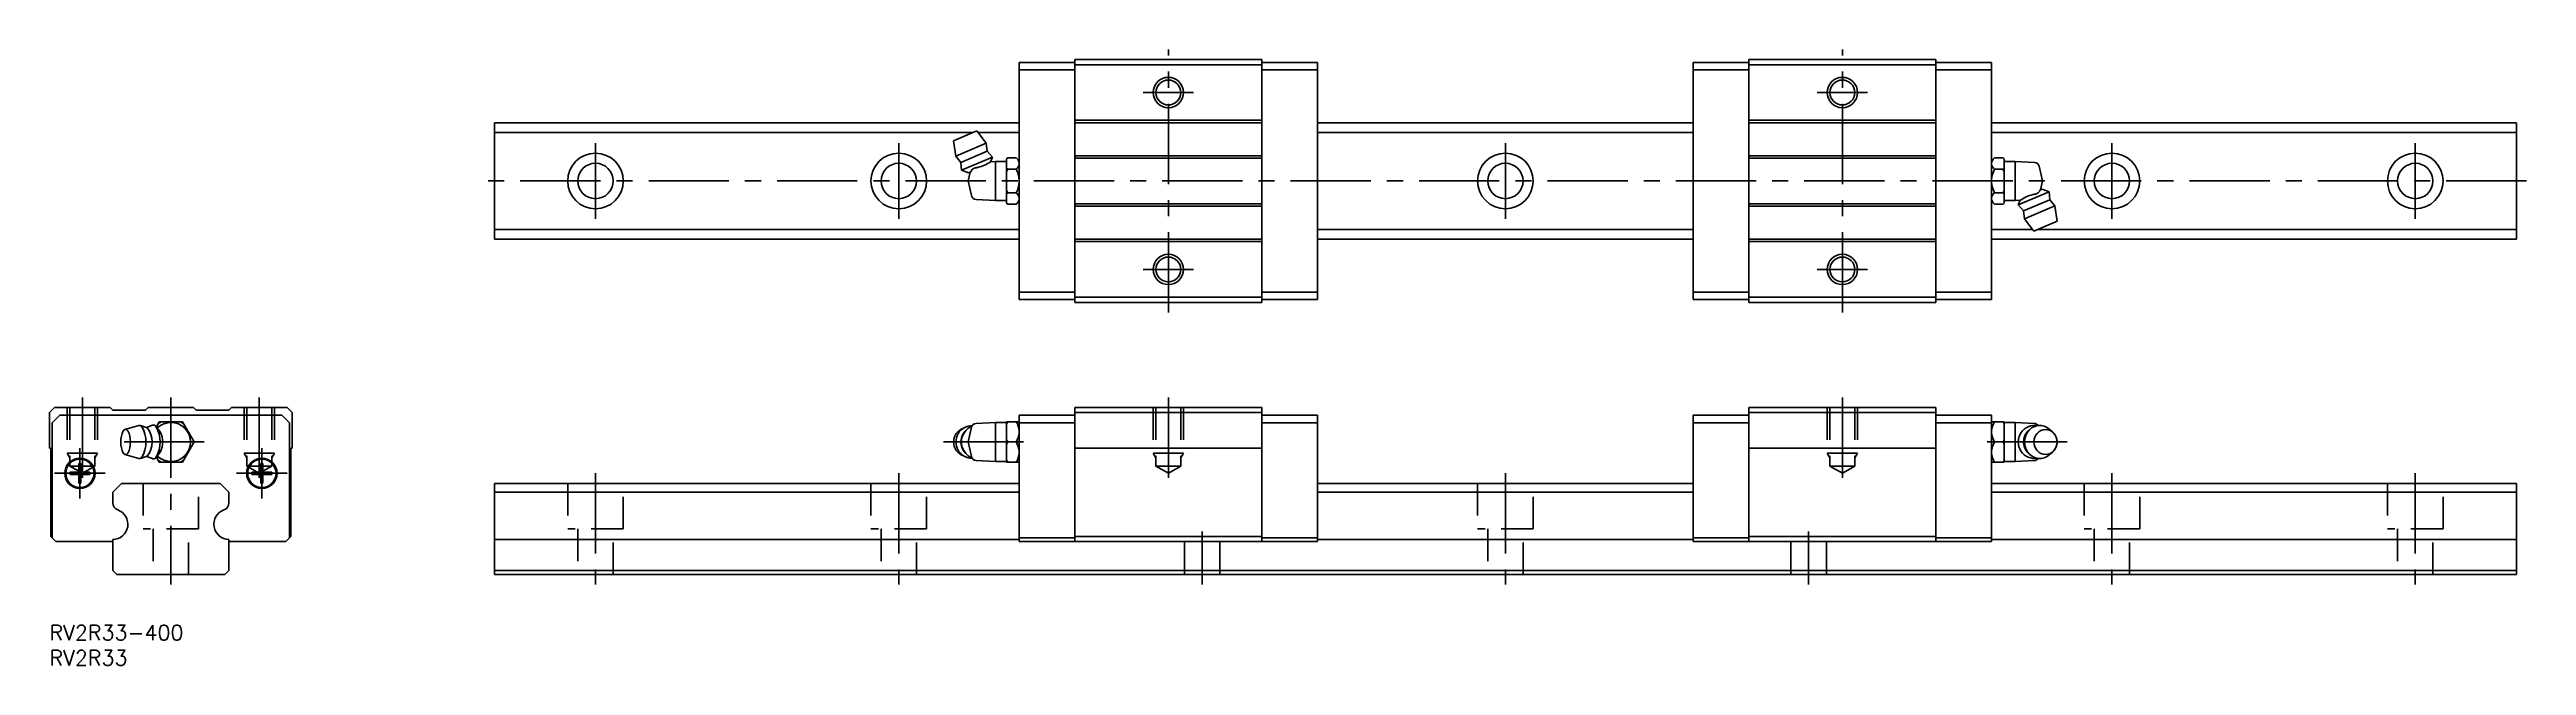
# Model space of a CAD drawing. Extents: x 0 to 490, y -8 to 114.
import ezdxf

# ---------------------------------------------------------------- set-up
doc = ezdxf.new("R2010")
doc.units = 0
doc.header["$LTSCALE"] = 0.5
doc.linetypes.add('CENTER', pattern=[50.8, 31.75, -6.35, 6.35, -6.35])
doc.linetypes.add('DASHED', pattern=[19.05, 12.7, -6.35])
for name, color, linetype in [('MSM_CENTER', 1, 'CENTER'), ('MSM_CONTINUOUS', 7, 'CONTINUOUS'), ('MSM_DASHED', 4, 'DASHED'), ('MSM_NARROW', 5, 'CONTINUOUS'), ('MSM_PART_NUMBER', 7, 'CONTINUOUS')]:
    doc.layers.add(name, color=color, linetype=linetype)
doc.styles.get("Standard").update_dxf_attribs({"font": 'txt.shx', "height": 2, "bigfont": 'bigfont.shx'})

# ---------------------------------------------------------------- blocks, each defined once
blk = doc.blocks.new('*U51')
at = {"layer": 'MSM_PART_NUMBER'}
blk.add_text('RV2R33-400', height=3, dxfattribs=at).set_placement((0, -3))
blk = doc.blocks.new('*U52')
at = {"layer": 'MSM_PART_NUMBER'}
blk.add_text('RV2R33', height=3, dxfattribs=at).set_placement((0, -8))

msp = doc.modelspace()

# ---------------------------------------------------------------- linework, layer by layer
at = {"layer": 'MSM_CENTER'}
for p, q in [((221.33, 61.82), (221.33, 113.82)), ((354.67, 61.82), (354.67, 113.82)), ((216.33, 105.32), (226.33, 105.32)), ((359.67, 105.32), (349.67, 105.32)), ((108, 95.32), (108, 80.32)), ((168, 95.32), (168, 80.32)), ((288, 95.32), (288, 80.32)), ((408, 95.32), (408, 80.32)), ((468, 95.32), (468, 80.32)), ((490, 87.82), (86, 87.82)), ((216.33, 70.32), (226.33, 70.32)), ((359.67, 70.32), (349.67, 70.32)), ((6.5, 45), (6.5, 28)), ((24, 45), (24, 8)), ((41.5, 45), (41.5, 28)), ((221.33, 45), (221.33, 28)), ((354.67, 45), (354.67, 28)), ((6, 25), (6, 35)), ((30.61, 36.2), (12.1, 36.2)), ((42, 25), (42, 35)), ((176.83, 36.2), (193.83, 36.2)), ((399.17, 36.2), (382.17, 36.2)), ((1, 30), (11, 30)), ((37, 30), (47, 30)), ((108, 30), (108, 8)), ((168, 30), (168, 8)), ((288, 30), (288, 8)), ((408, 30), (408, 8)), ((468, 30), (468, 8)), ((228, 18.5), (228, 8)), ((348, 18.5), (348, 8))]:
    msp.add_line(p, q, dxfattribs=at)
at = {"layer": 'MSM_CONTINUOUS'}
for p, q in [((191.83, 111.27), (202.83, 111.27)), ((191.83, 64.37), (191.83, 111.27)), ((191.83, 109.78), (202.83, 109.78)), ((202.83, 63.82), (202.83, 111.82)), ((202.83, 111.82), (239.83, 111.82)), ((202.83, 110.82), (239.83, 110.82)), ((239.83, 63.82), (239.83, 111.82)), ((250.83, 111.27), (239.83, 111.27)), ((250.83, 109.78), (239.83, 109.78)), ((250.83, 64.37), (250.83, 111.27)), ((325.17, 64.37), (325.17, 111.27)), ((325.17, 111.27), (336.17, 111.27)), ((325.17, 109.78), (336.17, 109.78)), ((336.17, 63.82), (336.17, 111.82)), ((373.17, 111.82), (336.17, 111.82)), ((373.17, 110.82), (336.17, 110.82)), ((373.17, 63.82), (373.17, 111.82)), ((384.17, 111.27), (373.17, 111.27)), ((384.17, 109.78), (373.17, 109.78)), ((384.17, 64.37), (384.17, 111.27)), ((88, 99.32), (191.83, 99.32)), ((88, 99.32), (88, 76.32)), ((202.83, 99.82), (239.83, 99.82)), ((202.83, 99.32), (239.83, 99.32)), ((250.83, 99.32), (325.17, 99.32)), ((373.17, 99.82), (336.17, 99.82)), ((373.17, 99.32), (336.17, 99.32)), ((384.17, 99.32), (488, 99.32)), ((488, 99.32), (488, 76.32)), ((88, 97.4), (182.64, 97.4)), ((178.83, 95.79), (183.44, 97.74)), ((178.83, 95.79), (179.31, 92.73)), ((179.31, 92.73), (185.31, 95.27)), ((180.28, 91.51), (185.5, 93.73)), ((185.31, 95.27), (183.44, 97.74)), ((183.69, 97.4), (191.83, 97.4)), ((185.5, 93.73), (185.31, 95.27)), ((186.55, 92.54), (185.5, 93.73)), ((250.83, 97.4), (325.17, 97.4)), ((384.17, 97.4), (488, 97.4)), ((179.31, 92.73), (180.28, 91.51)), ((180.28, 91.51), (180.4, 89.93)), ((180.4, 89.93), (186.55, 92.54)), ((180.4, 89.93), (181.8, 89.44)), ((182.14, 89.58), (181.73, 87.82)), ((181.8, 89.44), (182.27, 89.64)), ((186.14, 91.64), (186.55, 92.54)), ((187.13, 91.69), (186.14, 91.64)), ((189.33, 91.69), (187.13, 91.69)), ((187.13, 91.69), (187.13, 83.94)), ((189.55, 92.43), (189.33, 92.22)), ((189.33, 92.2), (189.55, 92.43)), ((189.33, 92.22), (189.33, 83.42)), ((189.55, 90.13), (189.33, 90.36)), ((189.33, 89.66), (189.55, 90.13)), ((189.55, 92.43), (191.22, 92.43)), ((189.55, 90.13), (191.22, 90.13)), ((191.83, 91.82), (191.22, 92.43)), ((202.83, 92.82), (239.83, 92.82)), ((202.83, 92.32), (239.83, 92.32)), ((373.17, 92.82), (336.17, 92.82)), ((373.17, 92.32), (336.17, 92.32)), ((384.78, 92.43), (384.17, 91.82)), ((386.45, 92.43), (384.78, 92.43)), ((386.45, 90.13), (384.78, 90.13)), ((386.67, 92.22), (386.45, 92.43)), ((386.45, 92.43), (386.67, 92.2)), ((386.67, 90.36), (386.45, 90.13)), ((386.67, 83.42), (386.67, 92.22)), ((388.87, 91.69), (386.67, 91.69)), ((388.87, 83.94), (388.87, 91.69)), ((392.67, 91.49), (388.87, 91.69)), ((394.27, 87.82), (393.6, 90.72)), ((181.73, 87.82), (182.4, 84.92)), ((183.33, 84.14), (187.13, 83.94)), ((187.13, 83.94), (189.33, 83.94)), ((189.33, 85.28), (189.55, 85.51)), ((189.55, 83.21), (189.33, 83.44)), ((189.33, 83.42), (189.55, 83.21)), ((189.55, 85.51), (191.22, 85.51)), ((191.22, 83.21), (191.83, 83.82)), ((202.83, 83.32), (239.83, 83.32)), ((373.17, 83.32), (336.17, 83.32)), ((384.17, 83.82), (384.78, 83.21)), ((386.45, 85.51), (384.78, 85.51)), ((386.67, 85.97), (386.45, 85.51)), ((386.45, 85.51), (386.67, 85.28)), ((386.67, 83.44), (386.45, 83.21)), ((386.45, 83.21), (386.67, 83.42)), ((386.67, 83.94), (388.87, 83.94)), ((388.87, 83.94), (389.86, 84)), ((395.6, 85.7), (389.45, 83.09)), ((389.86, 84), (389.45, 83.09)), ((395.72, 84.12), (390.5, 81.91)), ((394.2, 86.2), (393.73, 86)), ((393.86, 86.05), (394.27, 87.82)), ((395.6, 85.7), (394.2, 86.2)), ((395.72, 84.12), (395.6, 85.7)), ((396.69, 82.91), (395.72, 84.12)), ((189.55, 83.21), (191.22, 83.21)), ((202.83, 82.82), (239.83, 82.82)), ((373.17, 82.82), (336.17, 82.82)), ((386.45, 83.21), (384.78, 83.21)), ((389.45, 83.09), (390.5, 81.91)), ((390.5, 81.91), (390.69, 80.36)), ((396.69, 82.91), (390.69, 80.36)), ((390.69, 80.36), (392.56, 77.9)), ((397.17, 79.85), (392.56, 77.9)), ((397.17, 79.85), (396.69, 82.91)), ((88, 78.23), (191.83, 78.23)), ((88, 76.32), (191.83, 76.32)), ((202.83, 76.32), (239.83, 76.32)), ((202.83, 75.82), (239.83, 75.82)), ((250.83, 78.23), (325.17, 78.23)), ((250.83, 76.32), (325.17, 76.32)), ((373.17, 76.32), (336.17, 76.32)), ((373.17, 75.82), (336.17, 75.82)), ((384.17, 78.23), (392.31, 78.23)), ((384.17, 76.32), (488, 76.32)), ((393.36, 78.23), (488, 78.23)), ((191.83, 65.85), (202.83, 65.85)), ((191.83, 64.37), (202.83, 64.37)), ((202.83, 64.82), (239.83, 64.82)), ((202.83, 63.82), (239.83, 63.82)), ((250.83, 65.85), (239.83, 65.85)), ((250.83, 64.37), (239.83, 64.37)), ((325.17, 65.85), (336.17, 65.85)), ((325.17, 64.37), (336.17, 64.37)), ((373.17, 64.82), (336.17, 64.82)), ((373.17, 63.82), (336.17, 63.82)), ((384.17, 65.85), (373.17, 65.85)), ((384.17, 64.37), (373.17, 64.37)), ((1, 43), (0, 42)), ((0, 42), (0, 35)), ((2.03, 41.5), (0.55, 40.02)), ((0.55, 40.02), (0.55, 17.21)), ((12, 43), (1, 43)), ((45.97, 41.5), (2.03, 41.5)), ((12.5, 42.5), (12, 43)), ((19, 42.5), (12.5, 42.5)), ((14.92, 38.68), (17.68, 39.44)), ((17.98, 39.44), (19.34, 39.02)), ((19.5, 43), (19, 42.5)), ((19.2, 39.06), (20.39, 39.5)), ((28.5, 43), (19.5, 43)), ((21.06, 39.31), (21.91, 38.21)), ((21.69, 40.19), (21.13, 39.22)), ((26.31, 40.19), (21.69, 40.19)), ((28.61, 36.2), (26.31, 40.19)), ((29, 42.5), (28.5, 43)), ((35.5, 42.5), (29, 42.5)), ((36, 43), (35.5, 42.5)), ((47, 43), (36, 43)), ((47.45, 40.02), (45.97, 41.5)), ((48, 42), (47, 43)), ((47.45, 17.21), (47.45, 40.02)), ((48, 35), (48, 42)), ((187.13, 40.07), (183.33, 39.88)), ((189.33, 40.07), (187.13, 40.07)), ((187.13, 40.07), (187.13, 32.32)), ((189.33, 40.19), (189.33, 32.2)), ((191.83, 40.19), (189.33, 40.19)), ((189.33, 39.79), (189.55, 40.19)), ((191.83, 41.5), (202.83, 41.5)), ((191.83, 16.5), (191.83, 41.5)), ((191.83, 40.02), (202.83, 40.02)), ((202.83, 43), (239.83, 43)), ((202.83, 16.5), (202.83, 43)), ((202.83, 42), (239.83, 42)), ((239.83, 16.5), (239.83, 43)), ((250.83, 41.5), (239.83, 41.5)), ((250.83, 40.02), (239.83, 40.02)), ((250.83, 16.5), (250.83, 41.5)), ((325.17, 16.5), (325.17, 41.5)), ((325.17, 41.5), (336.17, 41.5)), ((325.17, 40.02), (336.17, 40.02)), ((336.17, 16.5), (336.17, 43)), ((373.17, 43), (336.17, 43)), ((373.17, 42), (336.17, 42)), ((373.17, 16.5), (373.17, 43)), ((384.17, 41.5), (373.17, 41.5)), ((384.17, 40.02), (373.17, 40.02)), ((384.17, 16.5), (384.17, 41.5)), ((386.67, 40.19), (384.17, 40.19)), ((386.45, 40.19), (386.67, 39.79)), ((386.67, 32.2), (386.67, 40.19)), ((388.87, 40.07), (386.67, 40.07)), ((388.87, 32.32), (388.87, 40.07)), ((392.67, 39.88), (388.87, 40.07)), ((0, 35), (0.25, 35)), ((0.25, 35), (0.25, 17.5)), ((26.31, 32.2), (28.61, 36.2)), ((47.75, 17.5), (47.75, 35)), ((47.75, 35), (48, 35)), ((182.4, 39.1), (181.73, 36.2)), ((181.73, 36.2), (182.4, 33.3)), ((189.55, 36.2), (189.33, 36.6)), ((189.33, 35.8), (189.55, 36.2)), ((189.55, 36.2), (191.22, 36.2)), ((191.83, 34.4), (191.83, 34.38)), ((202.83, 35), (239.83, 35)), ((373.17, 35), (336.17, 35)), ((386.45, 36.2), (384.78, 36.2)), ((386.67, 36.6), (386.45, 36.2)), ((386.45, 36.2), (386.67, 35.8)), ((391.69, 38.63), (391.37, 38.31)), ((396.24, 38.21), (395.48, 38.82)), ((5.8, 30.2), (4.05, 30.2)), ((4.05, 29.8), (5.8, 29.8)), ((5.8, 31.95), (5.8, 30.2)), ((5.8, 29.8), (5.8, 28.05)), ((6.2, 30.2), (6.2, 31.95)), ((7.95, 30.2), (6.2, 30.2)), ((6.2, 29.8), (7.95, 29.8)), ((6.2, 28.05), (6.2, 29.8)), ((14.92, 33.72), (17.68, 32.96)), ((17.98, 32.96), (19.34, 33.38)), ((19.2, 33.34), (20.39, 32.9)), ((21.06, 33.09), (21.91, 34.19)), ((21.13, 33.18), (21.69, 32.2)), ((21.69, 32.2), (26.31, 32.2)), ((41.8, 30.2), (40.05, 30.2)), ((40.05, 29.8), (41.8, 29.8)), ((41.8, 31.95), (41.8, 30.2)), ((41.8, 29.8), (41.8, 28.05)), ((42.2, 30.2), (42.2, 31.95)), ((43.95, 30.2), (42.2, 30.2)), ((42.2, 29.8), (43.95, 29.8)), ((42.2, 28.05), (42.2, 29.8)), ((183.33, 32.52), (187.13, 32.32)), ((187.13, 32.32), (189.33, 32.32)), ((189.55, 32.2), (189.33, 32.61)), ((189.33, 32.2), (191.83, 32.2)), ((384.17, 32.2), (386.67, 32.2)), ((386.67, 32.61), (386.45, 32.2)), ((386.67, 32.32), (388.87, 32.32)), ((388.87, 32.32), (392.67, 32.52)), ((391.37, 34.09), (391.69, 33.77)), ((395.48, 33.58), (396.24, 34.19)), ((12.5, 26.27), (14.23, 28)), ((12.5, 24.17), (12.5, 26.27)), ((14.23, 28), (33.77, 28)), ((33.77, 28), (35.5, 26.27)), ((35.5, 26.27), (35.5, 24.17)), ((88, 28), (191.83, 28)), ((88, 28), (88, 10)), ((88, 26.27), (191.83, 26.27)), ((250.83, 28), (325.17, 28)), ((250.83, 26.27), (325.17, 26.27)), ((384.17, 28), (488, 28)), ((384.17, 26.27), (488, 26.27)), ((488, 28), (488, 10)), ((0.25, 17.5), (1.25, 16.5)), ((0.55, 17.21), (1.26, 16.5)), ((1.25, 16.5), (12.5, 16.5)), ((12.5, 10.8), (12.5, 16.92)), ((35.5, 16.92), (35.5, 10.8)), ((35.5, 16.5), (46.75, 16.5)), ((46.74, 16.5), (47.45, 17.21)), ((46.75, 16.5), (47.75, 17.5)), ((88, 16.92), (191.83, 16.92)), ((191.83, 17.21), (202.83, 17.21)), ((250.83, 16.5), (191.83, 16.5)), ((202.83, 17.5), (239.83, 17.5)), ((250.83, 17.21), (239.83, 17.21)), ((250.83, 16.92), (325.17, 16.92)), ((325.17, 17.21), (336.17, 17.21)), ((325.17, 16.5), (384.17, 16.5)), ((373.17, 17.5), (336.17, 17.5)), ((384.17, 17.21), (373.17, 17.21)), ((384.17, 16.92), (488, 16.92)), ((13.3, 10), (12.5, 10.8)), ((13.3, 10), (34.7, 10)), ((35.5, 10.8), (34.7, 10)), ((88, 10.8), (488, 10.8)), ((88, 10), (488, 10))]:
    msp.add_line(p, q, dxfattribs=at)
for centre, radius in [((221.33, 105.32), 2.46), ((354.67, 105.32), 2.46), ((108, 87.82), 5.5), ((168, 87.82), 5.5), ((288, 87.82), 5.5), ((408, 87.82), 5.5), ((468, 87.82), 5.5), ((108, 87.82), 3.5), ((168, 87.82), 3.5), ((288, 87.82), 3.5), ((408, 87.82), 3.5), ((468, 87.82), 3.5), ((221.33, 70.32), 2.46), ((354.67, 70.32), 2.46), ((6, 30), 3), ((6, 30), 2.8), ((42, 30), 3), ((42, 30), 2.8)]:
    msp.add_circle(centre, radius, dxfattribs=at)
for centre, radius, start, end in [((183.2, 89.42), 0.956, 105.3988, 166.8653), ((184.02, 87.33), 3.2, 96.679, 109.6393), ((181.99, 97.48), 7.17, 283.3701, 305.3794), ((189.39, 90.52), 2.65, 29.7819, 46.2075), ((189.49, 91.95), 2.52, 313.5104, 332.3629), ((186.42, 87.58), 5.44, 4.5825, 27.8682), ((190.62, 91.24), 1.22, 6.5411, 29.2403), ((190.71, 91.29), 1.13, 333.1506, 354.166), ((385.29, 91.26), 1.13, 153.1506, 174.166), ((385.91, 91.49), 1.77, 190.096, 230.304), ((389.1, 87.73), 4.94, 150.9471, 176.6022), ((386.51, 90.6), 2.52, 133.5104, 152.3629), ((379.63, 86.7), 7.64, 22.8152, 26.6361), ((392.62, 90.5), 1, 13, 87), ((183.38, 85.14), 1, 193, 267), ((196.37, 88.94), 7.64, 202.8152, 206.6361), ((186.9, 87.91), 4.94, 330.9471, 356.6022), ((190.09, 84.15), 1.77, 10.096, 50.304), ((189.49, 85.03), 2.52, 313.5104, 332.3629), ((190.71, 84.37), 1.13, 333.1506, 354.166), ((389.58, 88.05), 5.44, 184.5825, 207.8682), ((385.29, 84.34), 1.13, 153.1506, 174.166), ((385.38, 84.4), 1.22, 186.5411, 209.2403), ((386.51, 83.69), 2.52, 133.5104, 152.3629), ((386.61, 85.12), 2.65, 209.7819, 226.2075), ((394.01, 78.15), 7.17, 103.3701, 125.3794), ((391.98, 88.31), 3.2, 276.679, 289.6393), ((392.8, 86.22), 0.956, 285.3988, 346.8653), ((17.82, 38.93), 0.525, 29.5122, 105.3259), ((20.6, 38.95), 0.589, 27.8192, 110.3634), ((15.47, 36.2), 6.41, 331.842, 28.158), ((24, 36.2), 3.88, 226.0602, 133.9398), ((24, 36.2), 4.4, 114.7758, 125.2242), ((24, 36.2), 4.4, 54.7758, 65.2242), ((182.55, 36.2), 3.25, 89.9527, 270.0473), ((183.84, 36.2), 3.44, 112.8703, 247.1297), ((183.38, 38.88), 1, 93, 167), ((187.67, 37.99), 4.19, 5.281, 31.8664), ((388.33, 37.99), 4.19, 148.1336, 174.719), ((392.73, 36.2), 3.28, 79.9989, 279.9811), ((393.69, 36.64), 2.82, 50.5115, 135.1711), ((392.62, 38.88), 1, 34.8776, 87), ((19.19, 36.2), 5.1, 154.2008, 205.7992), ((15.05, 38.21), 0.495, 25.5518, 154.4482), ((10.91, 36.2), 5.1, 334.2008, 25.7992), ((12.99, 36.2), 6.08, 330.505, 29.495), ((15.66, 36.2), 4.63, 322.579, 37.421), ((17.85, 36.2), 4.53, 333.67, 26.33), ((24, 36.2), 4.4, 354.7758, 5.2242), ((181.71, 36.2), 2.87, 108.8608, 251.1392), ((183.31, 36.2), 3.03, 137.3434, 222.6566), ((187.78, 38.37), 4.06, 327.7209, 354.9534), ((187.78, 34.03), 4.06, 5.0466, 32.2791), ((388.21, 38.37), 4.06, 184.8562, 212.2911), ((388.21, 34.03), 4.06, 147.7089, 175.1438), ((393.5, 36.2), 3, 135.3097, 224.6903), ((394.14, 36.2), 3.45, 135.3097, 224.6903), ((395.07, 36.2), 2.51, 94.7406, 265.2594), ((394.66, 36.2), 2.51, 274.7406, 85.2594), ((394.53, 36.2), 2.63, 310.355, 49.645), ((6, 30), 1.96, 174.1433, 185.8567), ((6, 30), 1.96, 84.1433, 95.8567), ((6, 30), 1.96, 354.1433, 5.8567), ((15.05, 34.19), 0.495, 205.5521, 334.4479), ((17.82, 33.47), 0.525, 254.6741, 330.4878), ((20.6, 33.45), 0.589, 249.6365, 332.1807), ((24, 36.2), 4.4, 234.7758, 245.2242), ((24, 36.2), 4.4, 294.7758, 305.2242), ((42, 30), 1.96, 174.1433, 185.8567), ((42, 30), 1.96, 84.1433, 95.8567), ((42, 30), 1.96, 354.1433, 5.8567), ((183.38, 33.52), 1, 193, 267), ((187.67, 34.41), 4.19, 328.1336, 354.719), ((388.33, 34.41), 4.19, 185.281, 211.8664), ((393.69, 35.76), 2.82, 224.8289, 309.4885), ((392.62, 33.52), 1, 273, 325.1224), ((6, 30), 1.96, 264.1433, 275.8567), ((42, 30), 1.96, 264.1433, 275.8567), ((14, 24.17), 1.5, 180, 250.5288), ((12.5, 19.93), 3, 270, 70.5288), ((35.5, 19.93), 3, 109.4712, 270), ((34, 24.17), 1.5, 289.4712, 0)]:
    msp.add_arc(centre, radius, start, end, dxfattribs=at)
at = {"layer": 'MSM_DASHED'}
for p, q in [((3.5, 43), (3.5, 34)), ((4.04, 43), (4.04, 31.42)), ((8.96, 43), (8.96, 31.42)), ((9.5, 43), (9.5, 34)), ((38.5, 43), (38.5, 34)), ((39.04, 43), (39.04, 31.42)), ((43.96, 43), (43.96, 31.42)), ((44.5, 43), (44.5, 34)), ((218.33, 43), (218.33, 34)), ((218.87, 43), (218.87, 31.42)), ((223.79, 43), (223.79, 31.42)), ((224.33, 43), (224.33, 34)), ((351.67, 43), (351.67, 34)), ((352.21, 43), (352.21, 31.42)), ((357.13, 43), (357.13, 31.42)), ((357.67, 43), (357.67, 34)), ((3.5, 34), (9.5, 34)), ((3.5, 34), (4.04, 33.06)), ((4.04, 31.42), (8.96, 31.42)), ((4.04, 31.42), (6.5, 30)), ((8.96, 31.42), (6.5, 30)), ((9.5, 34), (8.96, 33.06)), ((38.5, 34), (44.5, 34)), ((38.5, 34), (39.04, 33.06)), ((39.04, 31.42), (43.96, 31.42)), ((39.04, 31.42), (41.5, 30)), ((43.96, 31.42), (41.5, 30)), ((44.5, 34), (43.96, 33.06)), ((218.33, 34), (224.33, 34)), ((218.33, 34), (218.87, 33.06)), ((218.87, 31.42), (223.79, 31.42)), ((218.87, 31.42), (221.33, 30)), ((223.79, 31.42), (221.33, 30)), ((224.33, 34), (223.79, 33.06)), ((357.67, 34), (351.67, 34)), ((351.67, 34), (352.21, 33.06)), ((357.13, 31.42), (352.21, 31.42)), ((352.21, 31.42), (354.67, 30)), ((357.13, 31.42), (354.67, 30)), ((357.67, 34), (357.13, 33.06)), ((18.5, 28), (18.5, 19)), ((29.5, 19), (29.5, 28)), ((102.5, 28), (102.5, 19)), ((113.5, 19), (113.5, 28)), ((162.5, 28), (162.5, 19)), ((173.5, 19), (173.5, 28)), ((282.5, 28), (282.5, 19)), ((293.5, 19), (293.5, 28)), ((402.5, 28), (402.5, 19)), ((413.5, 19), (413.5, 28)), ((462.5, 28), (462.5, 19)), ((473.5, 19), (473.5, 28)), ((29.5, 19), (18.5, 19)), ((20.5, 19), (20.5, 10)), ((27.5, 10), (27.5, 19)), ((113.5, 19), (102.5, 19)), ((104.5, 19), (104.5, 10)), ((111.5, 10), (111.5, 19)), ((173.5, 19), (162.5, 19)), ((164.5, 19), (164.5, 10)), ((171.5, 10), (171.5, 19)), ((224.5, 16.5), (224.5, 10)), ((231.5, 10), (231.5, 16.5)), ((293.5, 19), (282.5, 19)), ((284.5, 19), (284.5, 10)), ((291.5, 10), (291.5, 19)), ((344.5, 16.5), (344.5, 10)), ((351.5, 10), (351.5, 16.5)), ((413.5, 19), (402.5, 19)), ((404.5, 19), (404.5, 10)), ((411.5, 10), (411.5, 19)), ((473.5, 19), (462.5, 19)), ((464.5, 19), (464.5, 10)), ((471.5, 10), (471.5, 19))]:
    msp.add_line(p, q, dxfattribs=at)
at = {"layer": 'MSM_NARROW'}
for centre in [(221.33, 105.32), (354.67, 105.32), (221.33, 70.32), (354.67, 70.32)]:
    msp.add_circle(centre, 3, dxfattribs=at)

# ---------------------------------------------------------------- block references
at = {"layer": 'MSM_CONTINUOUS'}
for name in ['*U51', '*U52']:
    msp.add_blockref(name, (0, 0), dxfattribs=at)

doc.saveas('drawing.dxf')
